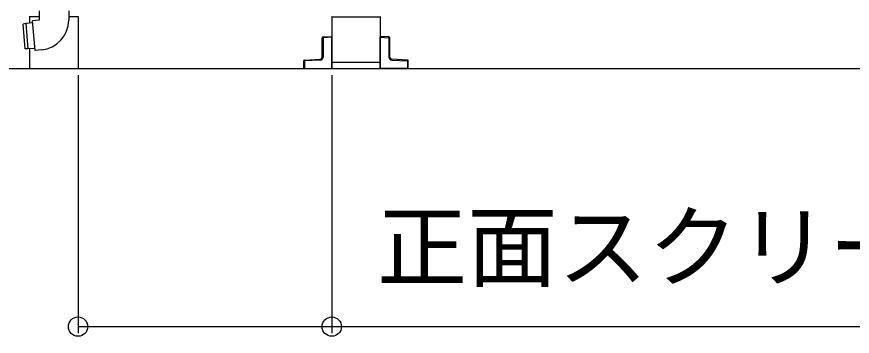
# Model space of a CAD drawing. Units: millimetres, scale not verified. Extents: x -875 to 875, y -1300 to 1292.
# Drawn here: x -566.8 to -437.4, y 726.9 to 776.5 of the extents above; entities that cross this region are included whole.
import ezdxf
from ezdxf.enums import TextEntityAlignment as Align

# ---------------------------------------------------------------- set-up
doc = ezdxf.new("R2010")
doc.units = ezdxf.units.MM
doc.header["$LTSCALE"] = 8
doc.layers.add('0-5_YKK_A1', color=4, linetype='Continuous')
doc.layers.add('0-6_YKK_D', color=6, linetype='Continuous')
doc.styles.add('ＭＳ ゴシック', font='')
doc.styles.get('ＭＳ ゴシック').set_extended_font_data('MS Gothic')

msp = doc.modelspace()

# ---------------------------------------------------------------- linework, layer by layer
at = {"layer": '0-5_YKK_A1'}
for p, q in [((-563.386, 777.352), (-563.386, 775.919)), ((-558.786, 777.352), (-558.786, 775.919)), ((-565.451, 775.428), (-565.844, 775.333)), ((-565.508, 771.488), (-565.844, 775.333)), ((-564.356, 775.533), (-565.451, 775.428)), ((-565.451, 775.428), (-565.104, 771.463)), ((-564.836, 776.467), (-564.836, 775.487)), ((-564.836, 776.467), (-564.836, 775.487)), ((-563.386, 776.467), (-564.836, 776.467)), ((-563.386, 775.919), (-564.382, 775.832)), ((-557.336, 776.467), (-558.786, 776.467)), ((-557.336, 776.467), (-557.336, 768.417)), ((-518.036, 776.467), (-510.536, 776.467)), ((-510.536, 776.467), (-510.536, 768.417)), ((-519.536, 770.2), (-519.536, 773.185)), ((-519.395, 773.185), (-519.536, 773.185)), ((-518.036, 773.268), (-519.395, 773.185)), ((-519.395, 773.185), (-519.395, 770.2)), ((-518.036, 768.417), (-518.036, 773.268)), ((-510.536, 768.417), (-510.536, 773.268)), ((-510.536, 773.268), (-509.177, 773.185)), ((-509.177, 773.185), (-509.177, 770.2)), ((-509.177, 773.185), (-509.036, 773.185)), ((-509.036, 770.2), (-509.036, 773.185)), ((-565.104, 771.463), (-565.508, 771.488)), ((-564.007, 771.549), (-565.104, 771.463)), ((-564.836, 771.484), (-564.836, 768.417)), ((-562.985, 771.337), (-563.981, 771.25)), ((-519.395, 770.2), (-519.536, 770.2)), ((-509.177, 770.2), (-509.036, 770.2)), ((-522.386, 768.417), (-522.386, 769.602)), ((-522.386, 769.602), (-522.245, 769.602)), ((-522.245, 769.752), (-519.818, 769.9)), ((-519.818, 769.75), (-522.245, 769.602)), ((-522.245, 769.602), (-522.245, 768.417)), ((-518.036, 769.417), (-510.536, 769.417)), ((-506.327, 769.752), (-508.754, 769.9)), ((-508.754, 769.75), (-506.327, 769.602)), ((-506.327, 769.602), (-506.327, 768.417)), ((-506.186, 769.602), (-506.327, 769.602)), ((-506.186, 768.417), (-506.186, 769.602)), ((-574.836, 768.417), (-247.336, 768.417)), ((-564.836, 768.417), (-557.336, 768.417)), ((-522.245, 768.417), (-522.386, 768.417)), ((-522.245, 768.417), (-518.036, 768.417)), ((-506.327, 768.417), (-510.536, 768.417)), ((-506.327, 768.417), (-506.186, 768.417))]:
    msp.add_line(p, q, dxfattribs=at)
for points in [[(-563.981, 771.25), (-564.182, 773.541), (-564.382, 775.832)], [(-518.036, 776.467), (-518.036, 768.417), (-510.536, 768.417)], [(-519.395, 773.334), (-518.036, 773.417), (-518.036, 773.268)], [(-509.177, 773.334), (-510.536, 773.417), (-510.536, 773.268)]]:
    msp.add_lwpolyline(points, dxfattribs=at)
for centre, radius, start, end in [((-564.836, 776.517), 0.05, 180, 270), ((-563.386, 775.919), 4.6, 275, 0), ((-557.336, 776.517), 0.05, 270, 0), ((-518.036, 776.517), 0.05, 180, 270), ((-510.536, 776.517), 0.05, 270, 0), ((-519.386, 773.185), 0.15, 93.5, 180), ((-518.779, 773.259), 0.62, 173.06854, 186.93146), ((-509.186, 773.185), 0.15, 0, 86.5), ((-509.793, 773.259), 0.62, 353.06854, 6.93146), ((-519.836, 770.2), 0.3, 273.5, 0), ((-519.845, 770.2), 0.45, 273.5, 0), ((-508.727, 770.2), 0.45, 180, 266.5), ((-508.736, 770.2), 0.3, 180, 266.5), ((-522.236, 769.602), 0.15, 93.5, 180), ((-521.629, 769.677), 0.62, 173.06854, 186.93146), ((-519.202, 769.825), 0.62, 173.06854, 186.93146), ((-509.37, 769.825), 0.62, 353.06854, 6.93146), ((-506.336, 769.602), 0.15, 0, 86.5), ((-506.943, 769.677), 0.62, 353.06854, 6.93146)]:
    msp.add_arc(centre, radius, start, end, dxfattribs=at)
at = {"layer": '0-6_YKK_D'}
for p, q in [((-557.336, 767.417), (-557.336, 727.417)), ((-518.036, 767.417), (-518.036, 727.417))]:
    msp.add_line(p, q, dxfattribs=at)
msp.add_lwpolyline([(-557.336, 728.417), (-518.036, 728.417), (-311.434, 728.417)], dxfattribs=at)
for centre in [(-557.336, 728.417), (-518.036, 728.417)]:
    msp.add_circle(centre, 1.5, dxfattribs=at)

# ---------------------------------------------------------------- texts
at = {"layer": '0-6_YKK_D', "style": 'ＭＳ ゴシック'}
msp.add_text('正面スクリーンW（SW1）', height=10.26, dxfattribs=at).set_placement((-511.047, 732.588), align=Align.BOTTOM_LEFT)

doc.saveas('drawing.dxf')
